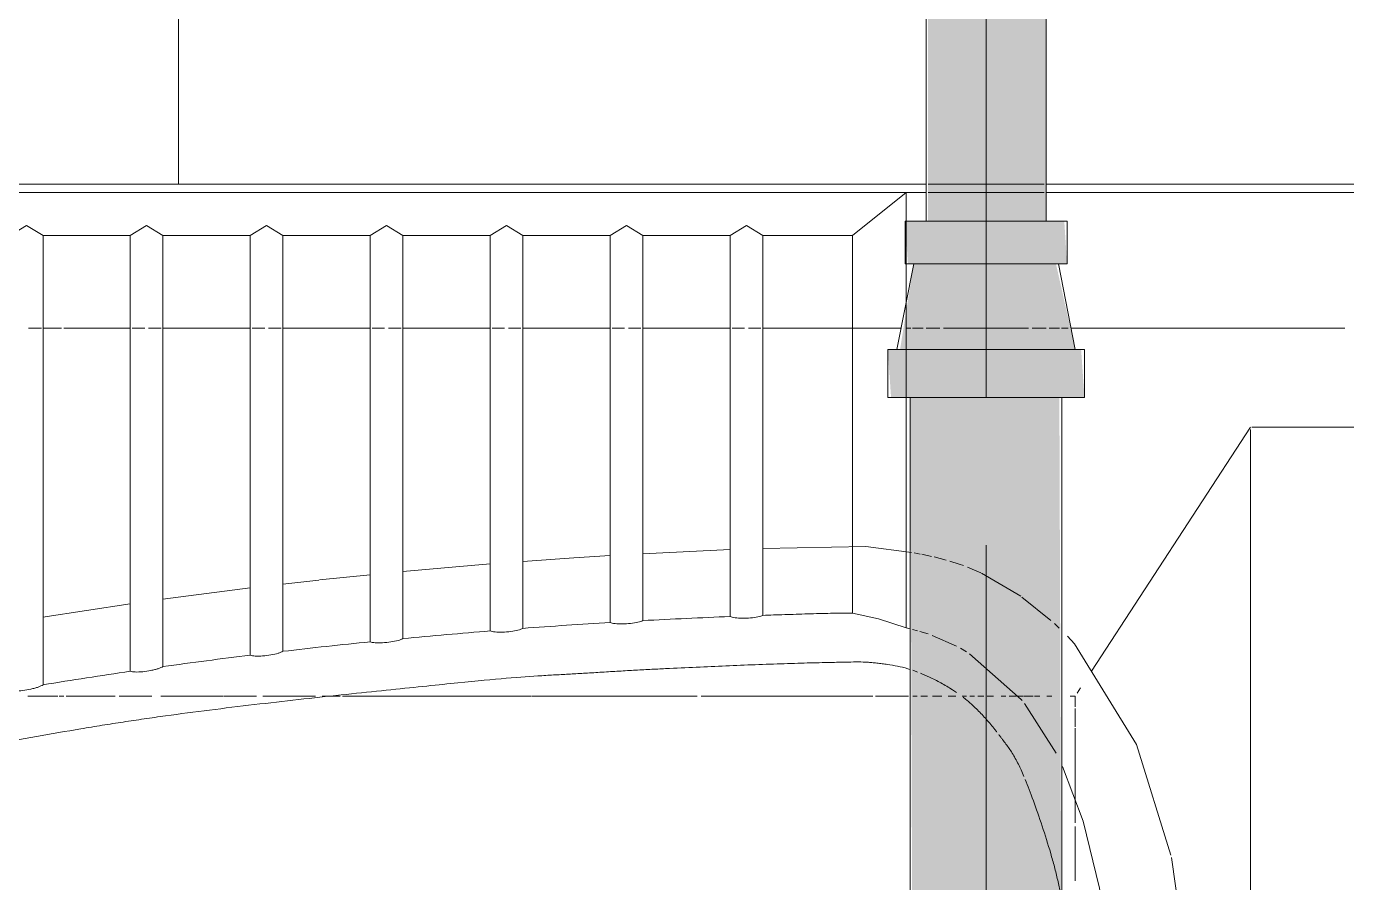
# Model space of a CAD drawing. Header units: millimetres. Extents: x -4000 to 187956, y -58990 to 162485.
# Drawn here: x 11883.2 to 12250.2, y 136558.7 to 136796.8 of the extents above; entities that cross this region are included whole.
import ezdxf

# ---------------------------------------------------------------- set-up
doc = ezdxf.new("R2010")
doc.units = ezdxf.units.MM
doc.linetypes.add('Dash 1_16_', pattern=[317.5, 158.75, -158.75])
for name, color, linetype, lineweight in [('A-FLOR', 192, 'Continuous', 13), ('A-FLOR-PATT', 8, 'Continuous', 13), ('P-PIPE', 3, 'Continuous', 9), ('P-PIPE-CNTR', 3, 'Continuous', 9), ('P-SANR-FIXT', 6, 'Continuous', 9)]:
    doc.layers.add(name, color=color, linetype=linetype, lineweight=lineweight)

# ---------------------------------------------------------------- blocks, each defined once
blk = doc.blocks.new('WCPan-SquattingPan-Vitra-ArkitektSeries-5952 - CMPX502N-V753-0_000')
at = {"layer": 'P-SANR-FIXT', "color": 252}
for p, q in [((-252.96, 212.38), (-252.96, 116.91)), ((-185.38, 212.38), (-185.38, 174.12)), ((-212.88, 123.82), (-212.88, 199.94)), ((-185.38, 173.73), (-117.46, 129.49)), ((185.5, 173.73), (-184.71, 173.73)), ((-252.96, 83.52), (-252.96, -390.25)), ((-110.49, 78.62), (-110.49, 69.46)), ((-212.88, 38.12), (-212.88, 76.61)), ((-110.49, 68.7), (-110.49, 20.98)), ((-212.88, 34.16), (-212.88, 37.56)), ((-212.88, 29.59), (-212.88, 33)), ((-212.88, 4.77), (-212.88, 29.03)), ((-150.15, 4.79), (-151.27, 29.02)), ((-110.49, 19.91), (-110.49, -26.01)), ((-212.88, 0.8), (-212.88, 4.22)), ((-212.88, -3.77), (-212.88, -0.35)), ((-212.88, -28.59), (-212.88, -4.33)), ((-149, -14.37), (-149.63, -4.32)), ((-148.01, -28.61), (-149, -14.45)), ((-212.88, -32.57), (-212.88, -29.13)), ((-110.49, -26.21), (-110.49, -78.73)), ((-212.88, -37.13), (-212.88, -33.69)), ((-212.88, -61.94), (-212.88, -37.68)), ((-145.19, -61.94), (-147.31, -37.71)), ((-212.88, -65.93), (-212.88, -62.47)), ((-212.88, -70.5), (-212.88, -67.03)), ((-212.88, -95.3), (-212.88, -71.04)), ((-142.84, -85.13), (-144.31, -71.03)), ((-141.71, -95.3), (-142.82, -85.31)), ((-212.88, -99.3), (-212.88, -95.8)), ((-212.88, -103.87), (-212.88, -100.36)), ((-212.88, -128.65), (-212.88, -104.39)), ((-137.5, -128.65), (-140.63, -104.4)), ((-212.88, -132.68), (-212.88, -129.14)), ((-212.88, -137.24), (-212.88, -133.7)), ((-212.88, -156.17), (-212.88, -137.74)), ((-132.5, -162.01), (-136.22, -137.75)), ((-212.88, -162), (-212.88, -156.85)), ((-212.88, -166.05), (-212.88, -162.47))]:
    blk.add_line(p, q, dxfattribs=at)
at = {"layer": 'P-SANR-FIXT', "color": 250}
for p, q in [((-250.56, 212.38), (-250.56, 116.91)), ((-250.56, 83.52), (-250.56, 77.95)), ((-238.61, 63.05), (-250.56, 77.95)), ((-250.56, 77.95), (-250.56, -314.32)), ((-250.56, 77.95), (-242.59, 77.95)), ((-230.79, 77.95), (-219.73, 77.95)), ((-193.59, 77.95), (-129.51, 77.95)), ((-129.26, 79.06), (-129.51, 77.95)), ((-133.65, 63.05), (-238.61, 63.05)), ((-238.61, 63.05), (-238.61, 38.12)), ((-133, 38.12), (-238.61, 38.12)), ((-238.61, 29.03), (-132.67, 29.03)), ((-238.61, 29.03), (-238.61, 4.77)), ((-131.54, 4.77), (-238.61, 4.77)), ((-238.61, -4.33), (-131.02, -4.33)), ((-238.61, -4.33), (-238.61, -28.59)), ((-129.37, -28.59), (-238.61, -28.59)), ((-238.61, -37.68), (-128.66, -37.68)), ((-238.61, -37.68), (-238.61, -61.94)), ((-126.53, -61.94), (-238.61, -61.94)), ((-238.61, -71.04), (-125.64, -71.04)), ((-238.61, -71.04), (-238.61, -95.3)), ((-123, -95.3), (-238.61, -95.3)), ((-238.61, -104.39), (-121.92, -104.39)), ((-238.61, -104.39), (-238.61, -128.65)), ((-118.74, -128.65), (-238.61, -128.65)), ((-238.61, -137.74), (-117.44, -137.74)), ((-238.61, -137.74), (-238.61, -162)), ((-113.66, -162), (-238.61, -162))]:
    blk.add_line(p, q, dxfattribs=at)
at = {"layer": 'P-SANR-FIXT', "color": 253}
for p, q in [((-112.87, 126.5), (-111.36, 125.51)), ((-110.49, 124.95), (-110.49, 123.57)), ((-110.49, 124.95), (-107.53, 124.95)), ((-107.06, 124.95), (-102.01, 124.95)), ((-101.59, 124.95), (-75.34, 124.95)), ((-74.25, 124.95), (-72.78, 124.95)), ((-72.67, 124.95), (-59.19, 124.95)), ((-110.49, 118.47), (-110.49, 117.08)), ((-110.49, 115.12), (-110.49, 113.65)), ((-110.49, 113.31), (-110.49, 110.76)), ((-110.49, 110.58), (-110.49, 109)), ((-110.49, -79.39), (-110.49, -84.35)), ((-110.49, -86.21), (-110.49, -100.9)), ((-110.49, -102.62), (-110.49, -111.62)), ((-110.49, -111.78), (-110.49, -129.27)), ((-110.49, -131.78), (-110.49, -140.79)), ((-110.49, -141.94), (-110.49, -155.58)), ((-110.49, -156.17), (-110.49, -157.48)), ((-110.49, -157.84), (-110.49, -166.2))]:
    blk.add_line(p, q, dxfattribs=at)
at = {"layer": 'P-SANR-FIXT', "color": 13}
for p, q in [((-212.88, 121.16), (-212.88, 123.02)), ((-212.88, 117.71), (-212.88, 120.66)), ((-138.1, 110.16), (-131.61, 118.23)), ((-130.71, 119.22), (-129.47, 120.53)), ((-252.96, 116.35), (-252.96, 114.68)), ((-252.96, 114.68), (-252.96, 112.03)), ((-212.88, 113.06), (-212.88, 116.91)), ((-252.96, 112.02), (-252.96, 108.58)), ((-212.88, 88.41), (-212.88, 112.02)), ((-252.96, 108.57), (-252.96, 104.55)), ((-144.77, 98.9), (-138.31, 109.87)), ((-252.96, 104.54), (-252.96, 100.23)), ((-252.96, 100.22), (-252.96, 95.91)), ((-252.96, 95.89), (-252.96, 91.88)), ((-146.41, 95.04), (-144.85, 98.72)), ((-252.96, 91.87), (-252.96, 88.42)), ((-147.25, 92.72), (-146.84, 93.89)), ((-252.96, 88.41), (-252.96, 85.76)), ((-252.96, 85.75), (-252.96, 84.09)), ((-212.88, 83.52), (-212.88, 87.37)), ((-212.88, 79.77), (-212.88, 82.72)), ((-150.38, 80.2), (-150.06, 81.88)), ((-212.88, 77.95), (-212.88, 79.27))]:
    blk.add_line(p, q, dxfattribs=at)
at = {"layer": 'P-SANR-FIXT', "color": 16}
for p, q in [((-94.71, 119.65), (-108.49, 110.9)), ((-250.56, 116.35), (-250.56, 114.68)), ((-250.56, 114.68), (-250.56, 112.03)), ((-250.56, 112.02), (-250.56, 108.58)), ((-250.56, 108.57), (-250.56, 104.55)), ((-250.56, 104.54), (-250.56, 100.23)), ((-250.56, 100.22), (-250.56, 95.91)), ((-250.56, 95.89), (-250.56, 91.88)), ((-250.56, 91.87), (-250.56, 88.42)), ((-124.43, 91.96), (-127.41, 85.2)), ((-122.83, 94.8), (-123.83, 93.08)), ((-250.56, 88.41), (-250.56, 85.76)), ((-250.56, 85.75), (-250.56, 84.09)), ((-128.72, 81.12), (-129.09, 79.75)), ((-127.82, 84.06), (-128.53, 81.81)), ((-242.59, 77.95), (-230.79, 77.95)), ((-219.73, 77.95), (-193.59, 77.95))]:
    blk.add_line(p, q, dxfattribs=at)
at = {"layer": 'P-SANR-FIXT', "color": 9}
for p, q in [((-110.49, 108.64), (-110.49, 106.65)), ((-110.49, 105.67), (-110.49, 104.37)), ((-110.49, 102.26), (-110.49, 100.47)), ((-110.49, 99.61), (-110.49, 97.95)), ((-110.49, 96.94), (-110.49, 95.68)), ((-110.49, 94.76), (-110.49, 93.56))]:
    blk.add_line(p, q, dxfattribs=at)
at = {"layer": 'P-SANR-FIXT', "color": 243}
for p, q in [((-148.07, 90.12), (-147.25, 92.72)), ((-110.49, 91.84), (-110.49, 89.67)), ((-149.23, 85.77), (-148.36, 89.12)), ((-149.97, 82.36), (-149.41, 84.99)), ((-110.49, 87.86), (-110.49, 85.31)), ((-110.49, 83.92), (-110.49, 82.06)), ((-110.49, 81.08), (-110.49, 79.85))]:
    blk.add_line(p, q, dxfattribs=at)
at = {"layer": 'P-SANR-FIXT', "color": 252, "flags": 128}
for points in [[(-65.64, 151.75), (-32.88, 156.4), (0, 157.68)], [(-127.19, 122.81), (-125.05, 124.81), (-97.11, 142.05), (-66.3, 151.6)], [(-151.63, 38.12), (-152.19, 66.81), (-150.51, 79.47)]]:
    blk.add_lwpolyline(points, dxfattribs=at)
at = {"layer": 'P-SANR-FIXT', "color": 250, "flags": 128}
for points in [[(0, 136.38), (-19.05, 135.95), (-38.22, 134.5), (-57.15, 131.73), (-75.73, 127.21), (-90.94, 121.48)], [(-129.51, 77.95), (-132.07, 70.29), (-133.65, 63.06)], [(-238.61, 38.12), (-241.4, 33.57), (-238.61, 29.03)], [(-238.61, 4.77), (-241.4, 0.22), (-238.61, -4.33)], [(-238.61, -28.59), (-241.4, -33.13), (-238.61, -37.68)], [(-238.61, -61.94), (-241.4, -66.49), (-238.61, -71.04)], [(-238.61, -95.3), (-241.4, -99.84), (-238.61, -104.39)], [(-238.61, -128.65), (-241.4, -133.2), (-238.61, -137.74)], [(-238.61, -162), (-241.4, -166.55), (-238.61, -171.1)]]:
    blk.add_lwpolyline(points, dxfattribs=at)
at = {"layer": 'P-SANR-FIXT', "color": 16, "flags": 128}
blk.add_lwpolyline([(-109.31, 110.23), (-109.64, 109.96), (-122.31, 95.64)], dxfattribs=at)
at = {"layer": 'P-SANR-FIXT', "color": 16}
for points, knots in [([(-87.31, 111.09), (-85.62, 111.78), (-81.64, 113.31), (-74.48, 115.82), (-68.07, 117.83), (-62.99, 119.24), (-59.33, 120.14), (-55.74, 120.91), (-52.99, 121.42), (-51.45, 121.68), (-51.13, 121.74)], [-0.14285714, -0.14285714, -0.14285714, -0.14285714, -0.13095238, -0.11904762, -0.10714286, -0.10119048, -0.0952381, -0.08928571, -0.08333333, -0.08178677, -0.08178677, -0.08178677, -0.08178677]), ([(-99.82, 103.74), (-99.59, 103.92), (-99.12, 104.27), (-98.24, 104.94), (-96.78, 106.05), (-94.76, 107.48), (-91.95, 109.07), (-89.5, 110.18), (-88.2, 110.72)], [-0.19047619, -0.19047619, -0.19047619, -0.19047619, -0.1875, -0.18452381, -0.17857143, -0.16666667, -0.1547619, -0.14502428, -0.14502428, -0.14502428, -0.14502428]), ([(-109.37, 94.88), (-108.91, 95.44), (-107.64, 96.87), (-105.41, 99.11), (-103.13, 101.12), (-101.49, 102.46), (-100.77, 103.02), (-100.53, 103.2)], [-0.23346106, -0.23346106, -0.23346106, -0.23346106, -0.22619048, -0.21428571, -0.20238095, -0.19642857, -0.19341285, -0.19341285, -0.19341285, -0.19341285]), ([(-116.93, 81.94), (-116.59, 82.75), (-115.76, 84.64), (-114.24, 87.67), (-112.75, 90.2), (-111.82, 91.6), (-111.57, 91.97)], [-0.2833558, -0.2833558, -0.2833558, -0.2833558, -0.27380952, -0.26190476, -0.25, -0.24554939, -0.24554939, -0.24554939, -0.24554939])]:
    blk.add_open_spline(points, degree=3, knots=knots, dxfattribs=at)
for points in [[(-110.24, 93.79), (-109.97, 94.14), (-109.7, 94.48), (-109.42, 94.82)], [(-117.73, 79.81), (-117.58, 80.25), (-117.42, 80.69), (-117.24, 81.14)]]:
    blk.add_open_spline(points, degree=3, dxfattribs=at)
at = {"layer": 'P-SANR-FIXT', "color": 250}
for points, knots in [([(0, -316.53), (-2.57, -316.65), (-6.63, -316.75), (-12.49, -316.73), (-17.03, -316.62), (-22.03, -316.49), (-27.44, -316.33), (-31.89, -316.08), (-35.25, -315.76), (-37.21, -315.49), (-38.69, -315.25), (-40.15, -315), (-42.63, -314.54), (-45.97, -313.77), (-49.1, -312.78), (-51.51, -311.78), (-53.28, -310.94), (-55.05, -309.93), (-57.41, -308.36), (-60.28, -306.11), (-62.85, -303.76), (-64.39, -302.23), (-65.18, -301.4), (-65.73, -300.82), (-66.22, -300.25), (-66.81, -299.51), (-67.67, -298.23), (-68.35, -296.82), (-68.87, -295.48), (-69.15, -294.67), (-69.37, -294.04), (-69.54, -293.58), (-69.69, -293.2), (-69.81, -292.91), (-69.94, -292.61), (-70.09, -292.26), (-70.31, -291.73), (-70.54, -291.12), (-70.78, -290.45), (-70.99, -289.81), (-71.19, -289.15), (-71.39, -288.44), (-71.61, -287.68), (-71.89, -286.73), (-72.14, -285.92), (-72.3, -285.45), (-72.45, -285.02), (-72.63, -284.48), (-72.87, -283.64), (-73.24, -282.3), (-73.68, -280.62), (-74.15, -278.85), (-74.56, -277.26), (-75.02, -275.49), (-75.69, -273.02), (-77.01, -268.32), (-79.26, -260.33), (-81.89, -250.19), (-84.17, -240.47), (-85.92, -232.4), (-87.84, -223.11), (-90.01, -212.53), (-92.31, -201.03), (-94.68, -188.88), (-97.05, -176.38), (-99.34, -163.8), (-101.12, -153.5), (-102.43, -145.49), (-103.34, -139.7), (-104.2, -133.91), (-105.33, -125.94), (-106.67, -115.71), (-108.18, -103.26), (-110.06, -86.83), (-112.11, -67.27), (-114.14, -47.68), (-115.47, -34.04), (-116.07, -25.77), (-116.42, -20.03), (-116.64, -15.92), (-116.84, -12.43), (-117.01, -9.49), (-117.15, -7.15), (-117.31, -4.76), (-117.5, -1.64), (-117.72, 2.21), (-117.96, 6.71), (-118.26, 12.58), (-118.59, 19.7), (-118.95, 27.84), (-119.28, 36.03), (-119.56, 44.17), (-119.79, 51.56), (-119.92, 57.74), (-120.01, 61.98), (-120.06, 64.86), (-120, 66.8), (-119.87, 68.43), (-119.72, 69.84), (-119.54, 71.34), (-119.29, 73.25), (-118.9, 75.6), (-118.39, 77.69), (-118.04, 78.86), (-117.97, 79.08)], [-1, -1, -1, -1, -0.9761905, -0.9642857, -0.952381, -0.9404762, -0.9285714, -0.9166667, -0.9107143, -0.9047619, -0.9017857, -0.8988095, -0.8928571, -0.8809524, -0.8690476, -0.8630952, -0.8571429, -0.8511905, -0.8452381, -0.8333333, -0.8214286, -0.8154762, -0.8125, -0.8095238, -0.8065476, -0.8035714, -0.797619, -0.7857143, -0.7797619, -0.7738095, -0.7708333, -0.7678571, -0.764881, -0.7633929, -0.7619048, -0.7589286, -0.7559524, -0.75, -0.7440476, -0.7380952, -0.7321429, -0.7261905, -0.7202381, -0.7142857, -0.7083333, -0.702381, -0.6964286, -0.6904762, -0.6845238, -0.6785714, -0.672619, -0.6696429, -0.6666667, -0.6636905, -0.6607143, -0.6547619, -0.6428571, -0.6309524, -0.625, -0.6190476, -0.6130952, -0.6071429, -0.6011905, -0.5952381, -0.5892857, -0.5833333, -0.577381, -0.5744048, -0.5714286, -0.5684524, -0.5654762, -0.5595238, -0.5535714, -0.547619, -0.5357143, -0.5238095, -0.5119048, -0.5, -0.4940476, -0.4880952, -0.4821429, -0.4791667, -0.4761905, -0.4732143, -0.4702381, -0.4642857, -0.4583333, -0.452381, -0.4404762, -0.4285714, -0.4166667, -0.4047619, -0.3928571, -0.3809524, -0.3690476, -0.3571429, -0.3452381, -0.3392857, -0.3333333, -0.327381, -0.3214286, -0.3095238, -0.297619, -0.2948705, -0.2948705, -0.2948705, -0.2948705]), ([(-133.65, 63.06), (-133.65, 61.03), (-133.61, 58.03), (-133.49, 53.87), (-133.37, 49.49), (-133.2, 44.17), (-133.07, 40.1), (-133, 38.12)], [0, 0, 0, 0, 0.25, 0.375, 0.5, 0.75, 1, 1, 1, 1]), ([(-132.67, 29.03), (-132.53, 29.34), (-132.3, 30.29), (-132.15, 32.41), (-132.24, 34.77), (-132.49, 36.52), (-132.77, 37.58), (-132.92, 37.97), (-133, 38.12)], [0, 0, 0, 0, 0.2, 0.4, 0.6, 0.8, 0.9, 1, 1, 1, 1]), ([(-131.02, -4.33), (-130.88, -4.01), (-130.67, -3.06), (-130.57, -0.94), (-130.71, 1.43), (-131, 3.17), (-131.29, 4.22), (-131.45, 4.61), (-131.54, 4.77)], [0, 0, 0, 0, 0.2, 0.4, 0.6, 0.8, 0.9, 1, 1, 1, 1]), ([(-128.66, -37.68), (-128.54, -37.37), (-128.35, -36.41), (-128.29, -34.28), (-128.48, -31.92), (-128.8, -30.18), (-129.12, -29.13), (-129.29, -28.74), (-129.37, -28.59)], [0, 0, 0, 0, 0.2, 0.4, 0.6, 0.8, 0.9, 1, 1, 1, 1]), ([(-125.64, -71.04), (-125.52, -70.72), (-125.34, -69.76), (-125.33, -67.63), (-125.56, -65.26), (-125.92, -63.53), (-126.26, -62.49), (-126.44, -62.1), (-126.53, -61.94)], [0, 0, 0, 0, 0.2, 0.4, 0.6, 0.8, 0.9, 1, 1, 1, 1]), ([(-121.92, -104.39), (-121.8, -104.07), (-121.65, -103.11), (-121.68, -100.97), (-121.97, -98.61), (-122.36, -96.88), (-122.73, -95.84), (-122.91, -95.45), (-123, -95.3)], [0, 0, 0, 0, 0.2, 0.4, 0.6, 0.8, 0.9, 1, 1, 1, 1]), ([(-117.44, -137.74), (-117.33, -137.43), (-117.2, -136.46), (-117.28, -134.31), (-117.57, -132.35), (-117.89, -130.92), (-118.16, -129.97), (-118.45, -129.19), (-118.64, -128.81), (-118.74, -128.65)], [0, 0, 0, 0, 0.2, 0.4, 0.6, 0.7, 0.8, 0.9, 1, 1, 1, 1]), ([(-112.13, -171.1), (-112.03, -170.78), (-111.92, -169.81), (-112.06, -167.65), (-112.4, -165.69), (-112.75, -164.27), (-113.05, -163.33), (-113.36, -162.55), (-113.56, -162.16), (-113.66, -162)], [0, 0, 0, 0, 0.2, 0.4, 0.6, 0.7, 0.8, 0.9, 1, 1, 1, 1])]:
    blk.add_open_spline(points, degree=3, knots=knots, dxfattribs=at)
for points in [[(-132.67, 29.03), (-132.51, 24.99), (-132.16, 16.9), (-131.75, 8.81), (-131.54, 4.77)], [(-131.02, -4.33), (-130.78, -8.36), (-130.26, -16.46), (-129.68, -24.55), (-129.37, -28.59)], [(-128.66, -37.68), (-128.34, -41.67), (-127.65, -49.83), (-126.91, -57.92), (-126.53, -61.94)], [(-125.64, -71.04), (-125.23, -75.08), (-124.38, -83.17), (-123.47, -91.26), (-123, -95.3)], [(-121.92, -104.39), (-121.42, -108.44), (-120.4, -116.53), (-119.3, -124.61), (-118.74, -128.65)], [(-117.44, -137.75), (-116.85, -141.8), (-115.62, -149.89), (-114.33, -157.97), (-113.66, -162.01)]]:
    blk.add_open_spline(points, degree=3, dxfattribs=at)
blk = doc.blocks.new('CMF2_NHAXUONG_A_rvt-1-0_000')
at = {"layer": 'A-FLOR-PATT', "lineweight": 9}
h = blk.add_hatch(dxfattribs=at)
h.set_pattern_fill('FP_26', color=252, style=0, pattern_type=2)
h.set_pattern_definition([(270, (159525.1, 137899.7), (600, 4e-14), []), (0, (159525.1, 137899.7), (0, 600), [])])
h.paths.add_polyline_path([(153350, 499.64), (154799.88, 499.64), (154799.88, 5749.54), (153550, 5749.54), (153550, 4899.28), (153349.79, 4899.28), (153349.99, 751.94)])
h.paths.add_polyline_path([(160850.16, 499.64), (165000, 499.64), (165000, 999.28), (165499.79, 999.28), (165499.79, 1749.49), (160850.16, 1749.49), (160850.16, 751.94)])
h.paths.add_polyline_path([(161612.4, 692.63), (161106.49, 692.63), (161106.49, 1295.25), (161612.4, 1295.25), (161612.4, 751.94)])
h.paths.add_polyline_path([(162656.18, 692.63), (162150.27, 692.63), (162150.27, 1295.25), (162656.18, 1295.25), (162656.18, 751.94)])
h.paths.add_polyline_path([(164268.71, 692.63), (164268.71, 1295.25), (164774.62, 1295.25), (164774.62, 692.63)])
h.paths.add_polyline_path([(163221.93, 692.63), (163221.93, 1295.25), (163727.84, 1295.25), (163727.84, 692.63)])
h.paths.add_polyline_path([(153537.16, 761.69), (153537.16, 1267.6), (154139.79, 1267.6), (154139.79, 761.69), (153612.16, 761.69)])
h.paths.add_polyline_path([(153537.16, 1846.69), (153537.16, 2352.6), (154139.79, 2352.6), (154139.79, 1846.69), (153612.16, 1846.69)])
h.paths.add_polyline_path([(154139.79, 2871.7), (153537.16, 2871.7), (153537.16, 3377.61), (154139.79, 3377.61), (154139.79, 2942)])
h.paths.add_polyline_path([(162682.15, 3699.39), (165499.79, 3699.39), (165499.79, 4949.58), (162649.89, 4949.58), (162649.89, 3699.39)])
h.paths.add_polyline_path([(154139.79, 3896.7), (153537.16, 3896.7), (153537.16, 4402.61), (154139.79, 4402.04), (154139.79, 3964.03)])
h.paths.add_polyline_path([(163957.63, 4154.6), (163821.93, 4154.6), (163821.93, 4757.22), (164327.84, 4757.22), (164327.84, 4154.6), (164099.33, 4154.6)])
h.paths.add_polyline_path([(164771.93, 4154.6), (164771.93, 4757.22), (165277.84, 4757.22), (165277.84, 4154.6), (164949.66, 4154.6)])
h.paths.add_polyline_path([(153895.61, 4921.7), (153737.16, 4921.7), (153737.16, 5427.61), (154339.79, 5427.61), (154339.79, 4921.7), (154179.05, 4921.7)])
h.paths.add_polyline_path([(78549.79, 5349.52), (80774.79, 5349.52), (80774.79, 6362.02), (78549.79, 6362.02), (78549.79, 5424.09)])
h.paths.add_polyline_path([(80974.79, 5349.52), (82224.79, 5349.52), (82224.79, 7249.52), (80974.79, 7249.52), (80974.79, 5424.09)])
h.paths.add_polyline_path([(80587.16, 5565.67), (79984.54, 5565.67), (79984.54, 6071.58), (80587.16, 6071.58), (80587.16, 5716.1)])
h.paths.add_polyline_path([(81335.71, 5565.67), (81163.49, 5565.67), (81163.49, 6071.58), (81766.12, 6071.58), (81766.12, 5565.67), (81619.15, 5565.67)])
h.paths.add_polyline_path([(81163.49, 6528.17), (81163.49, 7034.08), (81766.12, 7034.08), (81766.12, 6528.17), (81619.15, 6528.17)])
h.paths.add_polyline_path([(556.14, 15799.64), (4199.78, 15799.64), (4199.78, 17049.64), (499.79, 17049.64), (499.79, 15799.64)])
h.paths.add_polyline_path([(1621.83, 15990.17), (1621.83, 16592.79), (2127.74, 16592.79), (2127.74, 15990.17), (1689.88, 15990.17)])
h.paths.add_polyline_path([(2681.91, 15990.17), (2546.83, 15990.17), (2546.83, 16592.79), (3052.74, 16592.79), (3052.74, 15990.17), (2823.63, 15990.17)])
h.paths.add_polyline_path([(3673.95, 15990.17), (3471.83, 15990.17), (3471.83, 16592.79), (3977.74, 16592.79), (3977.74, 15990.17), (3815.66, 15990.17)])
h.paths.add_polyline_path([(4199.78, 18499.58), (4199.78, 19749.58), (499.79, 19749.58), (499.79, 18499.58), (3957.38, 18499.58)])
h.paths.add_polyline_path([(2546.83, 18954.69), (2546.83, 19557.32), (3052.74, 19557.32), (3052.74, 18954.69), (2823.63, 18954.69)])
h.paths.add_polyline_path([(1973.32, 18954.69), (1621.83, 18954.69), (1621.83, 19557.32), (2127.74, 19557.32), (2127.74, 18954.69)])
h.paths.add_polyline_path([(1202.74, 18954.69), (696.83, 18954.69), (696.83, 19557.32), (1202.74, 19557.32), (1202.74, 19148.52)])
h.paths.add_polyline_path([(1689.88, 19949.58), (4199.78, 19949.58), (4199.78, 21199.58), (499.79, 21199.58), (499.79, 19949.58), (1123.01, 19949.58)])
h.paths.add_polyline_path([(696.83, 20137.56), (696.83, 20740.19), (1202.74, 20740.19), (1202.74, 20137.56), (839.57, 20137.56)])
h.paths.add_polyline_path([(3471.83, 20137.56), (3471.83, 20740.19), (3977.74, 20740.19), (3977.74, 20137.56), (3673.95, 20137.56)])
h.paths.add_polyline_path([(2127.74, 20137.56), (1621.83, 20137.56), (1621.83, 20740.19), (2127.74, 20740.19), (2127.74, 20170.56)])
h.paths.add_polyline_path([(3052.74, 20137.56), (2546.83, 20137.56), (2546.83, 20740.19), (3052.74, 20740.19), (3052.74, 20170.56)])
h.paths.add_polyline_path([(163249.04, 76099.64), (165500.21, 76099.64), (165500.21, 77349.64), (161850.21, 77349.64), (161850.21, 76099.64), (162682.15, 76099.64)])
h.paths.add_polyline_path([(1689.88, 76099.64), (4149.79, 76099.64), (4149.79, 77349.64), (499.79, 77349.64), (499.79, 76099.64), (1123.01, 76099.64)])
h.paths.add_polyline_path([(2590.58, 76552.26), (2590.58, 77154.88), (3096.49, 77154.88), (3096.49, 76552.26), (2681.91, 76552.26)])
h.paths.add_polyline_path([(1831.6, 76552.26), (1653.08, 76552.26), (1653.08, 77154.88), (2158.99, 77154.88), (2158.99, 76552.26), (1973.32, 76552.26)])
h.paths.add_polyline_path([(715.58, 76552.26), (715.58, 77154.88), (1221.49, 77154.88), (1221.49, 76552.26), (839.57, 76552.26)])
h.paths.add_polyline_path([(3815.66, 76552.26), (3528.08, 76552.26), (3528.08, 77154.88), (4033.99, 77154.88), (4033.99, 76552.26), (3957.38, 76552.26)])
h.paths.add_polyline_path([(163957.63, 76557.26), (163881.01, 76557.26), (163881.01, 77159.88), (164386.92, 77159.88), (164386.92, 76557.26), (164099.33, 76557.26)])
h.paths.add_polyline_path([(165091.39, 76557.26), (164797.26, 76557.26), (164797.26, 77159.88), (165303.17, 77159.88), (165303.17, 76557.26), (165233.11, 76557.26)])
h.paths.add_polyline_path([(162257, 76557.26), (162047.26, 76557.26), (162047.26, 77159.88), (162553.17, 77159.88), (162553.17, 76557.26), (162398.7, 76557.26)])
h.paths.add_polyline_path([(162968.51, 76557.26), (162968.51, 77159.88), (163474.42, 77159.88), (163474.42, 76557.26), (163107.31, 76557.26)])
h.paths.add_polyline_path([(499.79, 77549.64), (4149.79, 77549.64), (4149.79, 78799.69), (499.79, 78799.69), (499.79, 77842.41)])
h.paths.add_polyline_path([(165500.21, 77549.64), (165500.21, 78799.64), (161850.21, 78799.64), (161850.21, 77549.64), (164949.66, 77549.64)])
h.paths.add_polyline_path([(715.58, 77737.63), (715.58, 78340.25), (1221.49, 78340.25), (1221.49, 77737.63), (839.57, 77737.63)])
h.paths.add_polyline_path([(1653.08, 77737.63), (1653.08, 78340.25), (2158.99, 78340.25), (2158.99, 77737.63), (1689.88, 77737.63)])
h.paths.add_polyline_path([(2590.58, 77737.63), (2590.58, 78340.25), (3096.49, 78340.25), (3096.49, 77737.63), (2681.91, 77737.63)])
h.paths.add_polyline_path([(165233.11, 77742.62), (164778.51, 77742.62), (164778.51, 78345.25), (165284.42, 78345.25), (165284.42, 77742.62)])
h.paths.add_polyline_path([(162903.51, 77742.62), (162903.51, 78345.25), (163409.42, 78345.25), (163409.42, 77742.62), (162965.59, 77742.62)])
h.paths.add_polyline_path([(164346.92, 77742.62), (163841.01, 77742.62), (163841.01, 78345.25), (164346.92, 78345.25), (164346.92, 77842.41)])
h.paths.add_polyline_path([(161850.21, 80349.64), (165500.21, 80349.64), (165499.79, 81099.2), (165000, 81099.2), (165000, 81599.64), (161850.21, 81599.64), (161850.21, 80762.51)])
h.paths.add_polyline_path([(4149.79, 80349.64), (4149.79, 81599.55), (1000, 81599.55), (1000, 81099.2), (499.79, 81099.2), (500, 80350.4), (3957.38, 80349.68)])
h.paths.add_polyline_path([(163107.31, 80794.78), (162972.26, 80794.78), (162972.26, 81397.4), (163478.17, 81397.4), (163478.17, 80794.78), (163249.04, 80794.78)])
h.paths.add_polyline_path([(164398.17, 80794.78), (163892.26, 80794.78), (163892.26, 81397.4), (164398.17, 81397.4), (164398.17, 81054.52)])
h.paths.add_polyline_path([(162556.92, 80806.9), (162051.01, 80806.9), (162051.01, 81409.52), (162556.92, 81409.52), (162556.92, 80908.51)])
h.paths.add_polyline_path([(2965.35, 80820.03), (2515.58, 80820.03), (2515.58, 81422.65), (3021.49, 81422.65), (3021.49, 80820.03)])
h.paths.add_polyline_path([(1973.32, 80820.03), (1595.58, 80820.03), (1595.58, 81422.65), (2101.49, 81422.65), (2101.49, 80820.03)])
h.paths.add_polyline_path([(3448.08, 80820.03), (3448.08, 81422.65), (3953.99, 81422.65), (3953.99, 80820.03), (3532.22, 80820.03)])
h.paths.add_polyline_path([(85450, 134849.41), (87450, 134849.41), (87450, 135849.41), (85450, 135849.41), (85450, 135076.24)])
h.paths.add_polyline_path([(83319.78, 134849.41), (85250, 134849.41), (85250, 135849.41), (83250, 135849.41), (83250, 134849.41)])
h.paths.add_polyline_path([(85020.39, 135046.45), (84644.32, 135046.45), (84644.32, 135552.36), (85246.95, 135552.36), (85246.95, 135046.45)])
h.paths.add_polyline_path([(85862.19, 135048.95), (85862.19, 135554.86), (86464.82, 135554.86), (86464.82, 135048.95), (86154.14, 135048.95)])
h.paths.add_polyline_path([(11893.62, 135099.65), (12449.79, 135099.65), (12449.79, 140699.64), (11199.68, 140699.64), (11199.68, 135099.65), (11326.75, 135099.65)])
h.paths.add_polyline_path([(153549.79, 135099.75), (154799.68, 135099.75), (154799.68, 140699.64), (153549.79, 140699.64), (153549.79, 136244.28)])
h.paths.add_polyline_path([(11659.54, 135313.72), (11659.54, 135819.63), (12262.16, 135819.63), (12262.16, 135313.72), (11893.62, 135313.72)])
h.paths.add_polyline_path([(153895.61, 135313.72), (153742.07, 135313.72), (153742.07, 135819.63), (154344.69, 135819.63), (154344.69, 135313.72), (154037.33, 135313.72)])
h.paths.add_polyline_path([(163815.91, 135999.54), (165500.12, 135999.54), (165500.12, 137249.82), (162649.79, 137249.82), (162649.79, 135999.54)])
h.paths.add_polyline_path([(2823.63, 135999.54), (3349.79, 135999.54), (3349.79, 137249.81), (499.88, 137249.81), (499.88, 135999.54), (1689.88, 135999.54)])
h.paths.add_polyline_path([(1671.83, 136187.79), (1671.83, 136790.41), (2177.74, 136790.41), (2177.74, 136187.79), (1689.88, 136187.79)])
h.paths.add_polyline_path([(721.83, 136187.79), (721.83, 136790.41), (1227.74, 136790.41), (1227.74, 136187.79)])
h.paths.add_polyline_path([(164771.83, 136192.96), (164771.83, 136795.59), (165277.74, 136795.59), (165277.74, 136192.96), (164949.66, 136192.96)])
h.paths.add_polyline_path([(163821.83, 136192.96), (163821.83, 136795.59), (164327.74, 136795.59), (164327.74, 136192.96)])
h.paths.add_polyline_path([(12177.05, 136247.06), (11659.54, 136247.06), (11659.54, 136752.97), (12262.16, 136752.97), (12262.16, 136247.06)])
h.paths.add_polyline_path([(154037.33, 136247.06), (153742.07, 136247.06), (153742.07, 136752.97), (154344.69, 136752.97), (154344.69, 136247.06), (154179.05, 136247.06)])
h.paths.add_polyline_path([(12177.05, 137180.39), (11659.54, 137180.39), (11659.54, 137686.3), (12262.16, 137686.3), (12262.16, 137180.39)])
h.paths.add_polyline_path([(154179.05, 137180.39), (153742.07, 137180.39), (153742.07, 137686.3), (154344.69, 137686.3), (154344.69, 137180.39)])
h.paths.add_polyline_path([(12262.16, 138113.72), (11659.54, 138113.72), (11659.54, 138619.63), (12262.16, 138619.63), (12262.16, 138288.34)])
h.paths.add_polyline_path([(154344.69, 138113.72), (153742.07, 138113.72), (153742.07, 138619.63), (154344.69, 138619.63), (154344.69, 138142.34)])
h.paths.add_polyline_path([(12262.16, 139047.05), (11659.54, 139047.05), (11659.54, 139552.96), (12262.16, 139552.96), (12262.16, 139164.37)])
h.paths.add_polyline_path([(154179.05, 139047.05), (153742.07, 139047.05), (153742.07, 139552.96), (154344.69, 139552.96), (154344.69, 139047.05)])
h.paths.add_polyline_path([(165500.37, 139449.5), (165500.37, 140699.66), (161049.79, 140699.66), (161049.79, 139449.5), (164949.66, 139449.5)])
h.paths.add_polyline_path([(499.79, 139449.73), (4949.79, 139449.74), (4949.79, 139699.28), (4900, 139699.28), (4900, 140699.64), (1000, 140699.64), (1000, 140199.28), (499.79, 140199.28)])
h.paths.add_polyline_path([(161690.13, 139909.76), (161331.63, 139909.76), (161331.63, 140512.38), (161837.54, 140512.38), (161837.54, 139909.76), (161831.85, 139909.76)])
h.paths.add_polyline_path([(163390.76, 139909.76), (163287.88, 139909.76), (163287.88, 140512.38), (163793.79, 140512.38), (163793.79, 139909.76), (163532.48, 139909.76)])
h.paths.add_polyline_path([(162812.75, 139909.76), (162306.83, 139909.76), (162306.83, 140512.38), (162812.75, 140512.38), (162812.75, 140040.4)])
h.paths.add_polyline_path([(164777.52, 139909.76), (164271.61, 139909.76), (164271.61, 140512.38), (164777.52, 140512.38), (164777.52, 140040.4)])
h.paths.add_polyline_path([(1727.96, 139915.76), (1222.05, 139915.76), (1222.05, 140518.38), (1727.96, 140518.38), (1727.96, 140040.4)])
h.paths.add_polyline_path([(3181.83, 139915.76), (3181.83, 140518.38), (3687.74, 140518.38), (3687.74, 139915.76), (3248.79, 139915.76)])
h.paths.add_polyline_path([(2398.48, 139915.76), (2171.83, 139915.76), (2171.83, 140518.38), (2677.74, 140518.38), (2677.74, 139915.76), (2540.2, 139915.76)])
h.paths.add_polyline_path([(4171.83, 139915.76), (4171.83, 140518.38), (4677.74, 140518.38), (4677.74, 139915.76), (4240.82, 139915.76)])
h.paths.add_polyline_path([(12262.16, 139980.38), (11659.54, 139980.38), (11659.54, 140486.29), (12262.16, 140486.29), (12262.16, 140040.4)])
h.paths.add_polyline_path([(154344.69, 139980.38), (153742.07, 139980.38), (153742.07, 140486.29), (154344.69, 140486.29), (154344.69, 140040.4)])
at = {"layer": 'A-FLOR', "color": 94, "lineweight": 15}
for p, q in [((11659.54, 136752.97), (12133.3, 136752.97)), ((12166.7, 136752.97), (12262.16, 136752.97))]:
    blk.add_line(p, q, dxfattribs=at)
at = {"layer": 'A-FLOR', "color": 81, "lineweight": 15}
for p, q in [((12133.3, 136752.97), (11659.54, 136752.97)), ((12262.16, 136752.97), (12166.7, 136752.97))]:
    blk.add_line(p, q, dxfattribs=at)
at = {"layer": 'A-FLOR', "color": 56, "lineweight": 15}
for p, q in [((12133.88, 136752.97), (12135.54, 136752.97)), ((12135.55, 136752.97), (12138.19, 136752.97)), ((12138.21, 136752.97), (12141.65, 136752.97)), ((12141.67, 136752.97), (12145.68, 136752.97)), ((12145.7, 136752.97), (12150, 136752.97)), ((12150.02, 136752.97), (12154.32, 136752.97)), ((12154.34, 136752.97), (12158.35, 136752.97)), ((12158.37, 136752.97), (12161.81, 136752.97)), ((12161.82, 136752.97), (12164.46, 136752.97)), ((12164.47, 136752.97), (12166.13, 136752.97))]:
    blk.add_line(p, q, dxfattribs=at)
at = {"layer": 'A-FLOR', "color": 21, "lineweight": 15}
for p, q in [((12135.54, 136752.97), (12133.88, 136752.97)), ((12138.19, 136752.97), (12135.55, 136752.97)), ((12141.65, 136752.97), (12138.21, 136752.97)), ((12145.68, 136752.97), (12141.67, 136752.97)), ((12150, 136752.97), (12145.7, 136752.97)), ((12154.32, 136752.97), (12150.02, 136752.97)), ((12158.35, 136752.97), (12154.34, 136752.97)), ((12161.81, 136752.97), (12158.37, 136752.97)), ((12164.46, 136752.97), (12161.82, 136752.97)), ((12166.13, 136752.97), (12164.47, 136752.97))]:
    blk.add_line(p, q, dxfattribs=at)
at = {"layer": 'P-SANR-FIXT', "color": 250, "lineweight": 9, "rotation": 269.9999999999997}
blk.add_blockref('WCPan-SquattingPan-Vitra-ArkitektSeries-5952 - CMPX502N-V753-0_000', (12049.79, 136500.01), dxfattribs=at)

msp = doc.modelspace()

# ---------------------------------------------------------------- block references
at = {"lineweight": 5}
msp.add_blockref('CMF2_NHAXUONG_A_rvt-1-0_000', (0, 0), dxfattribs=at)

# ---------------------------------------------------------------- next in the draw order: hatches: boundary and pattern name
at = {"layer": 'P-PIPE', "lineweight": 5, "transparency": 33554534}
for points in [[(12150, 136742.6), (12150, 139409.54), (12133.3, 139409.54), (12133.87, 136742.6), (12145.68, 136742.6)], [(12150, 136742.6), (12166.7, 136742.6), (12166.13, 139409.54), (12150, 139409.54), (12150, 136828.3)], [(12165.91, 136730.8), (12172.5, 136730.8), (12171.74, 136742.6), (12127.5, 136742.6), (12128.27, 136730.8), (12161.25, 136730.8)], [(12167.52, 136706.9), (12174.78, 136706.9), (12169.42, 136730.8), (12129.9, 136730.8), (12126.07, 136706.9), (12162.39, 136706.9)], [(12177.05, 136693.6), (12177.35, 136693.6), (12176.42, 136706.9), (12122.65, 136706.9), (12123.58, 136693.6), (12176.42, 136693.6)], [(12139.46, 136493.76), (12150, 136493.76), (12150, 136693.6), (12128.92, 136693.6), (12129.64, 136493.76), (12135.09, 136493.76)], [(12150, 136493.76), (12171.08, 136493.76), (12170.37, 136693.6), (12150, 136693.6), (12150, 136499.79)]]:
    msp.add_hatch(color=1, dxfattribs=at).paths.add_polyline_path(points)

# ---------------------------------------------------------------- next in the draw order: linework, layer by layer
at = {"layer": 'P-PIPE', "color": 20, "lineweight": 13}
for p, q in [((12133.3, 139409.54), (12133.3, 136742.6)), ((12166.7, 136742.6), (12166.7, 139409.54)), ((12127.5, 136742.6), (12127.5, 136730.8)), ((12133.2, 136742.6), (12127.5, 136742.6)), ((12172.5, 136742.6), (12127.5, 136742.6)), ((12133.3, 136742.6), (12133.87, 136742.6)), ((12134.03, 136742.6), (12138.19, 136742.6)), ((12138.15, 136742.6), (12134.09, 136742.6)), ((12138.7, 136742.6), (12161.3, 136742.6)), ((12161.25, 136742.6), (12138.75, 136742.6)), ((12161.81, 136742.6), (12165.97, 136742.6)), ((12165.91, 136742.6), (12161.86, 136742.6)), ((12166.13, 136742.6), (12166.7, 136742.6)), ((12172.5, 136742.6), (12166.81, 136742.6)), ((12172.5, 136730.8), (12172.5, 136742.6)), ((12129.9, 136730.8), (12125.22, 136706.9)), ((12127.5, 136730.8), (12172.5, 136730.8)), ((12127.5, 136730.8), (12129.76, 136730.8)), ((12130.57, 136730.8), (12144.18, 136730.8)), ((12144.79, 136730.8), (12155.22, 136730.8)), ((12155.83, 136730.8), (12169.43, 136730.8)), ((12174.78, 136706.9), (12170.1, 136730.8)), ((12170.24, 136730.8), (12172.5, 136730.8)), ((12122.65, 136706.9), (12122.65, 136693.6)), ((12125.01, 136706.9), (12122.65, 136706.9)), ((12177.35, 136706.9), (12122.65, 136706.9)), ((12142.92, 136706.9), (12126.32, 136706.9)), ((12156.43, 136706.9), (12143.57, 136706.9)), ((12173.69, 136706.9), (12157.08, 136706.9)), ((12177.35, 136706.9), (12174.99, 136706.9)), ((12177.35, 136693.6), (12177.35, 136706.9)), ((12122.65, 136693.6), (12177.35, 136693.6)), ((12122.65, 136693.6), (12128.74, 136693.6)), ((12128.92, 136693.6), (12128.92, 136493.76)), ((12129.64, 136693.6), (12128.92, 136693.6)), ((12131.65, 136693.6), (12168.35, 136693.6)), ((12168.26, 136693.6), (12131.74, 136693.6)), ((12171.08, 136693.6), (12170.37, 136693.6)), ((12171.08, 136493.76), (12171.08, 136693.6)), ((12171.26, 136693.6), (12177.35, 136693.6))]:
    msp.add_line(p, q, dxfattribs=at)
at = {"layer": 'P-PIPE-CNTR', "color": 1, "linetype": 'Dash 1_16_'}
for p, q in [((12150, 136742.6), (12150, 139409.54)), ((12150, 136742.6), (12150, 139409.54)), ((12150, 136493.76), (12150, 136693.6)), ((12150, 136493.76), (12150, 136693.6))]:
    msp.add_line(p, q, dxfattribs=at)
at = {"layer": 'P-PIPE-CNTR', "color": 20, "lineweight": 13}
msp.add_line((12150, 136693.6), (12150, 136742.6), dxfattribs=at)

doc.saveas('drawing.dxf')
